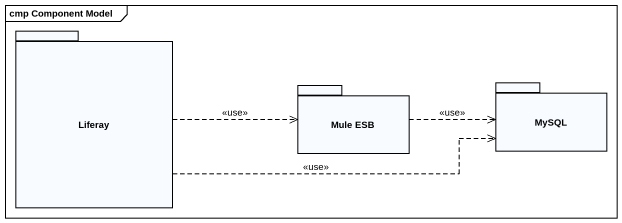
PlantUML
@startuml
mainframe cmp Component Model
package Liferay {
}
package "Mule ESB" as Mule_ESB {
}
package MySQL {
}
Liferay .right.> Mule_ESB : <<use>>
Liferay .right.> MySQL : <<use>>
Mule_ESB .right.> MySQL : <<use>>
@enduml
